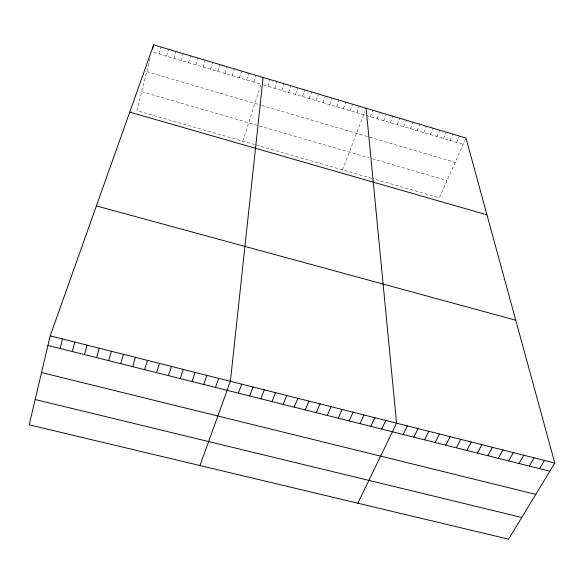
<?xml version="1.0" encoding="UTF-8"?>
<svg xmlns="http://www.w3.org/2000/svg" width="584" height="584" viewBox="0 0 584 584"><rect width="100%" height="100%" fill="white"/><g stroke="black" fill="none" stroke-linecap="round" stroke-linejoin="round"><path stroke-width="0.44" stroke-dasharray="2.92 2.19" d="M150.19 58.451L136.882 110.683L254.588 144.591M159.271 53.976L161.067 47.049M166.637 56.166L168.462 49.26M173.988 58.356L175.835 51.458M181.325 60.532L183.201 53.655M188.647 62.707L190.545 55.845M195.954 64.882L197.874 58.035M203.239 67.05L205.188 60.218M210.517 69.211L212.488 62.393M217.774 71.372L219.767 64.569M225.015 73.526L227.037 66.737M232.242 75.672L234.286 68.897M239.455 77.818L241.52 71.058M246.652 79.957L248.748 73.212M253.828 82.088L255.953 75.365M242.805 141.197L260.997 84.22L152.709 52.027M267.939 86.286L270.1 79.585M274.86 88.345L277.05 81.658M281.773 90.396L283.985 83.731M288.671 92.447L290.905 85.797M295.555 94.491L297.811 87.855M302.424 96.535L304.709 89.914M309.279 98.572L311.586 91.965M316.119 100.609L318.448 94.009M322.952 102.638L325.295 96.053M329.763 104.66L332.135 98.097M336.559 106.682L338.954 100.134M343.348 108.704L345.764 102.163M350.123 110.712L352.561 104.193M356.875 112.727L359.335 106.215M342.531 169.922L364.861 111.478M370.351 116.734L372.855 110.245M377.067 118.727L379.593 112.259M383.776 120.72L386.323 114.267M390.462 122.713L393.032 116.267M397.142 124.691L399.733 118.267M403.799 126.677L406.413 120.26M410.45 128.655L413.085 122.253M417.086 130.626L419.743 124.239M423.707 132.597L426.386 126.217M430.32 134.561L433.014 128.195M436.912 136.517L439.635 130.174M443.497 138.474L446.234 132.145M450.067 140.43L452.826 134.108M456.622 142.379L459.404 136.072M465.616 138.817L439.351 197.815L372.687 178.609M256.274 145.073L371.877 178.375M141.73 91.666L369.117 157.848M372.402 158.797L447.052 180.529M146.825 71.642L260.88 105.193M261.734 105.448L368.175 136.758M369.84 137.247L455.148 162.345M263.596 84.994L463.17 144.328"/><path stroke-width="0.88" d="M263.136 77.511L230.395 381.286L199.94 465.536M50.195 335.866L29.2 424.809L508.576 539.163L554.8 463.061L465.966 138.028L153.658 44.837L50.195 335.866L554.8 463.061M60.174 348.495L62.503 338.968M72.372 351.553L74.774 342.056M152.548 49.18L153.658 44.837M84.527 354.597L87.001 345.137M96.637 357.634L99.178 348.21M108.712 360.656L111.318 351.269M120.735 363.671L123.414 354.32M132.721 366.679L135.466 357.357M144.664 369.672L147.482 360.386M156.57 372.65L159.447 363.401M168.433 375.629L171.375 366.409M180.252 378.585L183.267 369.402M192.034 381.542L195.107 372.388M203.772 384.484L206.911 375.366M215.467 387.411L218.672 378.33M238.403 393.163L241.732 384.141M249.638 395.974L253.04 386.995M260.844 398.784L264.296 389.835M272.005 401.58L275.524 392.66M283.138 404.369L286.715 395.477M294.226 407.15L297.862 398.295M305.286 409.924L308.98 401.091M316.302 412.684L320.054 403.887M327.281 415.436L331.099 406.668M338.231 418.18L342.1 409.442M349.137 420.911L353.064 412.209M360.014 423.641L364 414.961M370.855 426.356L374.899 417.706M381.659 429.065L385.754 420.444M357.839 503.204L396.58 423.174L366.102 108.23M403.157 434.452L407.369 425.897M413.859 437.131L418.122 428.605M424.524 439.803L428.846 431.306M435.153 442.468L439.526 434M445.745 445.125L450.176 436.686M456.308 447.767L460.791 439.358M466.835 450.41L471.376 442.03M477.325 453.038L481.917 444.687M487.786 455.659L492.429 447.337M498.21 458.272L502.912 449.979M508.606 460.878L513.358 452.607M518.964 463.47L523.768 455.235M529.294 466.061L534.141 457.849M539.587 468.638L544.485 460.455M35.171 399.522L521.753 517.461M41.537 372.548L535.776 494.371M47.939 345.429L549.843 471.215M96.389 205.911L515.767 320.229M129.736 112.121L486.961 214.839"/></g></svg>
